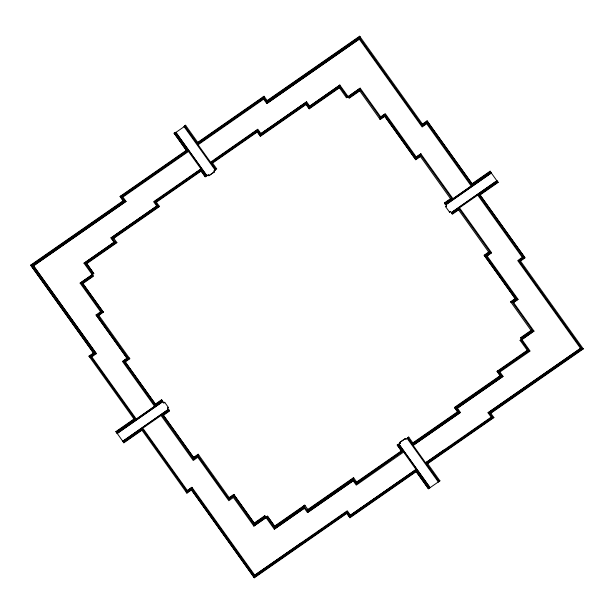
<?xml version="1.0" encoding="UTF-8"?>
<svg xmlns="http://www.w3.org/2000/svg" width="614" height="614" viewBox="0 0 614 614"><rect width="100%" height="100%" fill="white"/><g stroke="black" fill="none" stroke-linecap="round" stroke-linejoin="round"><path stroke-width="0.92" d="M94.456 352.321L88.976 356.143L89.16 356.504L93.727 353.326L30.884 265.486L123.399 201.108L120.298 196.764L186.549 150.668L174.107 133.169L175.021 132.532L188.084 150.898L121.833 197.002L121.649 196.633L187.899 150.537L188.084 150.898M184.799 126.223L185.528 125.218L197.969 142.717L264.22 96.613L264.035 96.252L196.871 142.993M175.143 132.785L175.834 132.309L206.918 175.796L175.834 132.309M184.108 126.699L184.745 126.108L197.677 144.221L263.92 98.117L263.744 97.756L197.493 143.86L184.614 125.855M174.292 133.53L185.712 125.586L185.528 125.218M120.298 196.764L120.114 196.403L187.278 149.67M121.779 196.887L188.03 150.791M266.791 103.551L359.274 39.096L266.791 103.551L263.652 99.138L198.084 144.766L210.533 162.188L257.788 129.209L260.927 133.614L306.616 101.824L309.717 106.161L339.834 85.1L309.717 106.161M30.884 265.486L30.7 265.125L123.222 200.74L123.399 201.108M359.658 36.211L267.136 100.589L267.32 100.957L359.842 36.571L359.658 36.211L422.685 124.404L427.252 121.227L427.068 120.866L421.588 124.68M427.689 121.733L422.209 125.548L359.367 37.707L359.543 38.076L267.029 102.454L266.844 102.093L360.28 37.078M32.365 265.609L124.88 201.231M266.975 102.346L359.489 37.968L422.386 125.908L426.96 122.731L426.776 122.37L471.959 185.628L490.916 172.434L490.11 171.199L472.066 183.755L472.25 184.123L490.294 171.567L490.11 171.199M124.934 201.338L32.419 265.716L32.235 265.355L124.757 200.97L124.934 201.338L121.027 195.766M33.517 265.785L126.031 201.4L33.547 265.854L96.39 353.695L33.547 265.854M116.875 234.341L112.185 238.002L157.875 206.204L154.621 201.576L158.681 198.759M161.037 197.117L166.532 193.287M168.106 192.197L172.818 188.92M175.174 187.278L180.669 183.448M182.243 182.358L186.955 179.081M189.312 177.438L194.815 173.608M196.38 172.519L201.223 169.149L206.181 176.164L206.864 175.688M214.877 159.648L227.441 150.906M229.014 149.808L241.586 141.066M243.152 139.969L255.723 131.227M261.142 135.249L257.419 130.045L256.506 130.675L260.436 136.285L306.117 104.487L305.918 104.088L260.229 135.886M154.766 201.868L201.223 169.149M257.419 130.045L210.963 162.764L215.775 169.487L215.146 170.07M201.131 171.053L156.355 202.213L156.156 201.814L200.931 170.654L205.322 176.909L200.31 169.786M257.327 131.949L212.551 163.101L212.352 162.702L257.128 131.549L260.436 136.285M111.034 237.825L114.135 242.169L84.018 263.222L114.173 242.238L111.034 237.825L156.723 206.035L153.615 201.699L200.939 168.865L188.49 151.443L122.93 197.063L126.07 201.476M306.616 101.824L260.927 133.614M111.073 237.902L156.754 206.104M118.448 233.251L131.02 224.501M132.586 223.412L153.799 208.653M155.373 207.555L157.875 206.204M261.311 133.837L266.806 130.007M268.379 128.917L274.665 124.542M276.231 123.445L280.951 120.167M283.307 118.525L288.803 114.703M290.376 113.605L302.94 104.864M257.565 130.337L260.674 134.673L306.355 102.876L309.464 107.212L339.619 86.229L347.378 97.073L360.165 88.17L380.688 116.875L385.216 113.621L416.292 157.069L420.82 153.815L416.292 157.069M159.463 206.55L113.774 238.339L113.575 237.94L159.256 206.15L159.463 206.55L155.534 200.947M205.122 176.51L208.276 174.806L208.913 175.711L214.378 171.859L208.89 175.673M215.629 169.195L216.542 168.558L216.742 168.957L211.73 161.835L210.817 162.472L215.829 169.594L213.756 170.991L214.393 171.897M113.605 243.121L115.14 242.046L85.131 263.322L93.597 257.043M95.132 255.969L99.752 252.761M101.287 251.686L105.907 248.47M107.442 247.404L112.063 244.188M317.783 101.034L309.464 107.212M319.318 99.959L323.939 96.751M325.474 95.677L330.094 92.468M332.404 90.857L337.784 87.111M309.226 108.824L309.026 108.425L339.174 87.441L339.381 87.84L309.226 108.824L306.117 104.487M86.72 263.667L116.875 242.683L116.675 242.277L86.52 263.26L93.858 273.637L85.899 262.393M93.658 273.238L92.745 273.875L92.944 274.274L80.135 283.146L100.619 311.774L96.045 314.951L127.083 358.323L122.516 361.508L127.044 358.254L96.045 314.951M339.473 85.937L347.232 96.782L346.311 97.419L346.519 97.818L338.56 86.574M80.096 283.069L92.891 274.166L84.985 263.03M92.668 275.295L81.248 283.246L85.668 279.769M87.955 278.18L92.522 275.003L93.343 276.269L82.836 283.584L103.321 312.211L98.754 315.389L98.547 314.99L129.784 358.768L125.218 361.945L155.626 404.457L161.797 400.159L161.597 399.76L154.513 404.687M349.143 96.429L352.19 94.31M354.47 92.722L358.277 90.066M348.529 97.25L359.95 89.299L380.427 117.926L384.855 114.457L382.568 116.046M81.723 283.822L93.144 275.87M451.49 198.03L444.406 202.958L444.605 203.357L450.776 199.066L420.16 156.156L420.36 156.555L415.793 159.74L384.556 115.962L384.763 116.361L380.189 119.538L359.505 90.511L359.712 90.91L349.205 98.225L348.998 97.826L360.426 89.874M99.299 313.171L102.5 310.945M379.368 118.272L380.427 117.926M101.586 311.582L97.165 315.051L128.196 358.43L123.629 361.608L155.281 405.846L162.365 400.919L163.815 402.984L164.713 402.308L163.815 402.984M82.836 283.584L82.637 283.184L103.121 311.812L97.634 315.627L128.196 358.43M89.598 357.01L95.078 353.188L95.262 353.557L90.695 356.734L135.663 419.646L116.729 432.824L116.545 432.463L135.51 419.262L135.663 419.646M90.634 356.627L95.208 353.449M426.907 122.623L422.386 125.908M96.36 353.618L91.824 356.872L136.331 419.132L154.598 406.322L136.331 419.132M359.274 39.096L422.148 126.998L426.684 123.752L471.253 186.065L452.978 198.782L420.82 153.815M123.483 361.316L125.003 360.257M126.53 359.198L128.963 357.501M414.972 158.466L419.692 155.181M385.001 114.749L416.031 158.12L420.605 154.943L452.257 199.189L445.173 204.117C448.903 205.851 443.945 207.778 446.608 206.143M124.105 362.183L129.585 358.369L129.784 358.768M415.594 159.333L421.074 155.519M115.923 431.596L133.975 419.032L134.159 419.4L116.107 431.957L115.923 431.596L123.867 442.801L141.918 430.245L141.734 429.877L123.683 442.433L123.867 442.801M161.597 399.76L162.219 400.627L155.281 405.846M445.227 204.224L445.027 203.825L452.257 199.189M490.732 172.066L471.775 185.259L471.959 185.628M116.675 432.716L135.633 419.523L90.511 356.373L90.695 356.734M471.214 185.996L452.978 198.782M471.905 185.512L490.862 172.319M117.174 433.438L162.825 401.571L117.197 433.476M445.68 204.838L491.33 172.971L445.695 204.876M168.451 407.55L167.538 408.187L168.436 407.512L164.713 402.308M450.346 211.385L449.433 212.014L450.346 211.385L452.364 214.202L458.535 209.911L458.336 209.512L488.951 252.415L484.377 255.593L515.415 298.972L510.84 302.149L510.641 301.75L516.128 297.936M122.762 441.243L168.413 409.377L122.785 441.282M126.2 439.386L123.061 441.566L123.245 441.934L142.156 428.626M129.339 437.199L141.113 429.009L186.917 493.134L191.484 489.957L191.299 489.596L254.326 577.789L346.841 513.411L346.664 513.043L254.142 577.429M164.798 412.478L161.651 414.665L193.456 459.203L197.877 455.734L229.053 499.397L233.481 495.928L254.104 524.847L265.532 516.896L274.304 529.184L304.352 508.169L274.304 529.184M166.371 411.38L168.735 409.738L168.934 410.137M453.117 211.838L457.837 208.553M482.358 191.576L487.071 188.298M489.427 186.664L497.271 181.199L497.893 182.066L498.077 182.435L480.025 194.991L525.024 257.888L520.457 261.065L520.273 260.704L583.3 348.898L490.778 413.283L490.601 412.923L583.116 348.537L583.3 348.898M275.202 526.989L267.451 516.144L266.53 516.781L266.737 517.18L253.858 526.091L233.381 497.455L228.853 500.709L197.777 457.261L193.249 460.515L161.045 415.486L142.793 428.181L187.385 490.578L191.921 487.332L187.385 490.578M161.797 414.957L168.881 410.029M451.689 213.227L458.773 208.299L490.425 252.538L485.858 255.716L516.896 299.095L512.176 301.981L532.806 330.9L521.386 338.851L530.112 351.07L499.919 371.977L503.058 376.39L457.369 408.187L503.058 376.39M497.401 181.46L478.421 194.623L523.473 257.627L518.907 260.812L524.226 256.652M162.273 415.532L169.357 410.605L167.522 408.149M452.165 213.802L459.249 208.875M497.893 182.066L479.841 194.63L480.025 194.991M192.689 458.044L198.168 454.23L198.368 454.629L193.801 457.806L163.385 415.302L169.556 411.004L169.357 410.605M484.377 255.593L484.177 255.194L489.657 251.379M198.79 455.097L193.456 459.203M484.799 256.061L490.279 252.247M487.009 255.892L491.576 252.715L487.048 255.969L518.078 299.34L513.511 302.518L518.078 299.34M186.111 491.906L189.312 489.68M519.498 259.937L521.025 258.878M142.164 428.764L142.026 428.372L187.155 491.522L191.721 488.345L254.549 576.339L347.063 511.907L254.434 575.924M191.698 488.46L187.186 491.745L191.698 488.46L254.549 576.339M192.213 488.959L186.733 492.773L186.917 493.134M479.219 193.763L524.84 257.519L519.36 261.341L582.202 349.174M228.285 498.238L233.773 494.423L254.457 523.45L264.964 516.136L264.764 515.737L253.336 523.688M198.168 454.23L229.406 498L233.972 494.823L233.773 494.423M228.907 499.105L234.394 495.291M511.262 302.618L516.742 298.803L485.858 255.716M531.125 330.378L531.325 330.777L520.818 338.091L520.618 337.692L532.039 329.741M253.958 524.556L265.386 516.604L264.764 515.737M521.439 338.959L521.24 338.56L532.66 330.608M520.304 340.724L520.104 340.325L521.017 339.688L528.923 350.824L498.768 371.808L501.868 376.144L456.187 407.942L459.287 412.278L412.685 444.705L407.873 437.982L407.243 438.565M266.683 517.072L253.858 526.091M528.923 350.824L521.163 339.979L533.957 331.076L521.217 340.087L521.017 339.688M304.736 505.138L274.588 526.121L274.788 526.52L304.943 505.537L304.736 505.138L308.466 510.341M497.286 371.685L497.087 371.286L527.242 350.302L527.441 350.701L497.286 371.685L500.395 376.021L454.705 407.819L457.806 412.155L413.03 443.308L412.831 442.909L457.607 411.756L457.806 412.155M274.289 527.626L304.444 506.642L274.435 527.917L266.53 516.781M528.777 350.533L498.768 371.808M413.452 443.776L408.64 437.053L405.869 439.524L405.232 438.619L399.752 442.433L400.389 443.339L397.22 445.004L401.61 451.259L356.834 482.42L356.634 482.021L401.41 450.86L401.61 451.259M405.255 438.657L399.768 442.471L400.374 443.3M398.279 444.659L398.962 444.183L430.053 487.669M353.534 477.677L307.844 509.474L308.044 509.873L353.733 478.083L353.534 477.677L357.256 482.888M454.705 407.819L454.506 407.412L500.187 375.622L500.395 376.021M498 370.649L501.722 375.852L456.187 407.942M307.698 511.27L353.234 479.181L307.698 511.27L303.823 505.775M353.18 480.785L307.491 512.583L353.18 480.785L356.281 485.121L403.605 452.096L416.031 469.495L350.417 515.192L347.278 510.779L254.749 575.172L191.921 487.332M356.488 483.809L402.945 451.09L356.488 483.809L353.388 479.473M412.685 444.705L459.142 411.986L455.419 406.783M413.153 445.357L460.439 412.447L413.153 445.357L425.617 462.802L491.162 417.152L488.023 412.746L580.545 348.361L488.023 412.746M253.521 576.561L257.565 573.745M261.48 571.02L266.177 567.75M268.525 566.116L274.013 562.301M275.579 561.211L280.276 557.949M282.624 556.315L294.367 548.141M295.933 547.051L300.63 543.781M302.978 542.147L306.11 539.967M310.024 537.242L314.721 533.973M317.07 532.338L322.55 528.524M324.115 527.434L328.812 524.164M331.169 522.529L336.649 518.715M338.214 517.625L342.911 514.355M492.298 417.282L426.101 463.493L492.328 417.366L489.174 412.915L581.696 348.537L489.228 413.03L493.894 409.331M496.242 407.696L522.859 389.169M524.425 388.079L581.75 348.645L518.845 260.697M254.564 576.178L347.079 511.8M354.669 512.675L356.972 511.071M360.817 508.392L365.422 505.184M366.965 504.117L377.771 496.596M379.345 495.498L384.065 492.213M386.421 490.571L391.932 486.741M393.505 485.651L398.217 482.366M401.364 480.179L403.72 478.536M408.44 475.251L413.943 471.422M426.707 462.58L428.28 461.49M431.427 459.295L443.216 451.09M445.58 449.448L450.3 446.163M452.656 444.521L466.939 434.927M467.576 434.136L489.097 419.162M490.632 418.096L492.328 417.366M347.063 511.907L350.218 516.359L398.202 482.819M426.047 463.386L438.964 481.468L439.708 480.493L439.893 480.854L428.457 488.782L416.016 471.283L416.192 471.644L349.949 517.748L349.765 517.387L416.929 470.646M426.538 463.992L493.702 417.259L493.886 417.62L427.636 463.724L427.451 463.363L439.893 480.854M428.273 488.414L429.186 487.777L429.37 488.145L416.438 470.032L350.057 515.883M429.316 488.038L430 487.554M438.91 481.361L438.281 481.944M254.749 575.172L301.627 542.653M490.294 171.567L498.077 182.435M427.068 120.866L472.688 184.622M427.252 121.227L472.25 184.123M580.575 348.437L517.732 260.597L522.268 257.343L477.73 195.098L459.456 207.816L491.614 252.784M484.177 255.194L515.415 298.972M384.763 116.361L415.793 159.74M444.406 202.958L445.027 203.825M445.695 206.78L449.433 212.014M513.473 302.449L533.996 331.146M510.641 301.75L531.325 330.777M339.834 85.1L348.998 97.826M520.618 337.692L521.24 338.56M520.104 340.325L527.863 351.17M306.209 102.584L309.94 107.788M305.918 104.088L309.026 108.425M497.087 371.286L500.809 376.489M264.035 96.252L267.758 101.456M489.98 412.055L493.886 417.62M263.122 96.889L266.844 102.093M489.066 412.692L492.789 417.896M267.029 102.454L263.866 98.01L197.677 144.221M457.33 408.11L460.477 412.524M454.506 407.412L458.228 412.623M407.727 437.69L412.539 444.413M425.916 463.125L438.795 481.13M184.054 126.591L215.13 170.04M407.189 438.457L438.258 481.906M208.292 174.844L208.913 175.711M430.038 487.631L398.962 444.183M398.133 444.367L403.091 451.382M174.107 133.169L186.549 150.668M397.22 445.004L402.032 451.727M416.192 471.644L428.457 488.782M154.621 201.576L158.343 206.788M352.62 478.314L356.343 483.517M346.956 511.546L350.678 516.75M120.114 196.403L123.836 201.607M346.043 512.176L349.765 517.387M346.841 513.411L349.949 517.748M112.953 237.073L116.875 242.683M112.04 237.71L115.762 242.914M304.352 508.169L307.491 512.583M274.788 526.52L267.451 516.144M83.98 263.153L92.729 275.402L92.522 275.003M233.972 494.823L254.457 523.45M81.102 282.954L101.732 311.874M198.023 456.025L229.053 499.397M122.478 361.431L154.636 406.399M31.613 264.488L95.262 353.557M30.7 265.125L93.727 353.326M191.484 489.957L254.326 577.789M187.186 491.745L142.11 428.656M88.976 356.143L134.596 419.899M488.744 252.016L488.951 252.415M450.576 198.667L450.776 199.066M416.031 158.12L385.477 115.325L379.989 119.139L380.189 119.538M360.165 88.17L347.432 97.181L347.232 96.782M348.376 96.958L348.583 97.357M443.876 450.062L425.617 462.802M408.64 437.053L408.84 437.452M416.461 470.071L350.218 516.359M416.031 469.495L350.417 515.192M265.386 516.604L265.586 517.003M229.206 497.601L229.406 498M193.801 457.806L163.186 414.895L163.385 415.302M162.219 400.627L162.418 401.026M155.626 404.457L125.018 361.546L125.218 361.945M103.121 311.812L103.321 312.211M496.918 180.777L451.282 212.682L496.918 180.777"/></g></svg>
